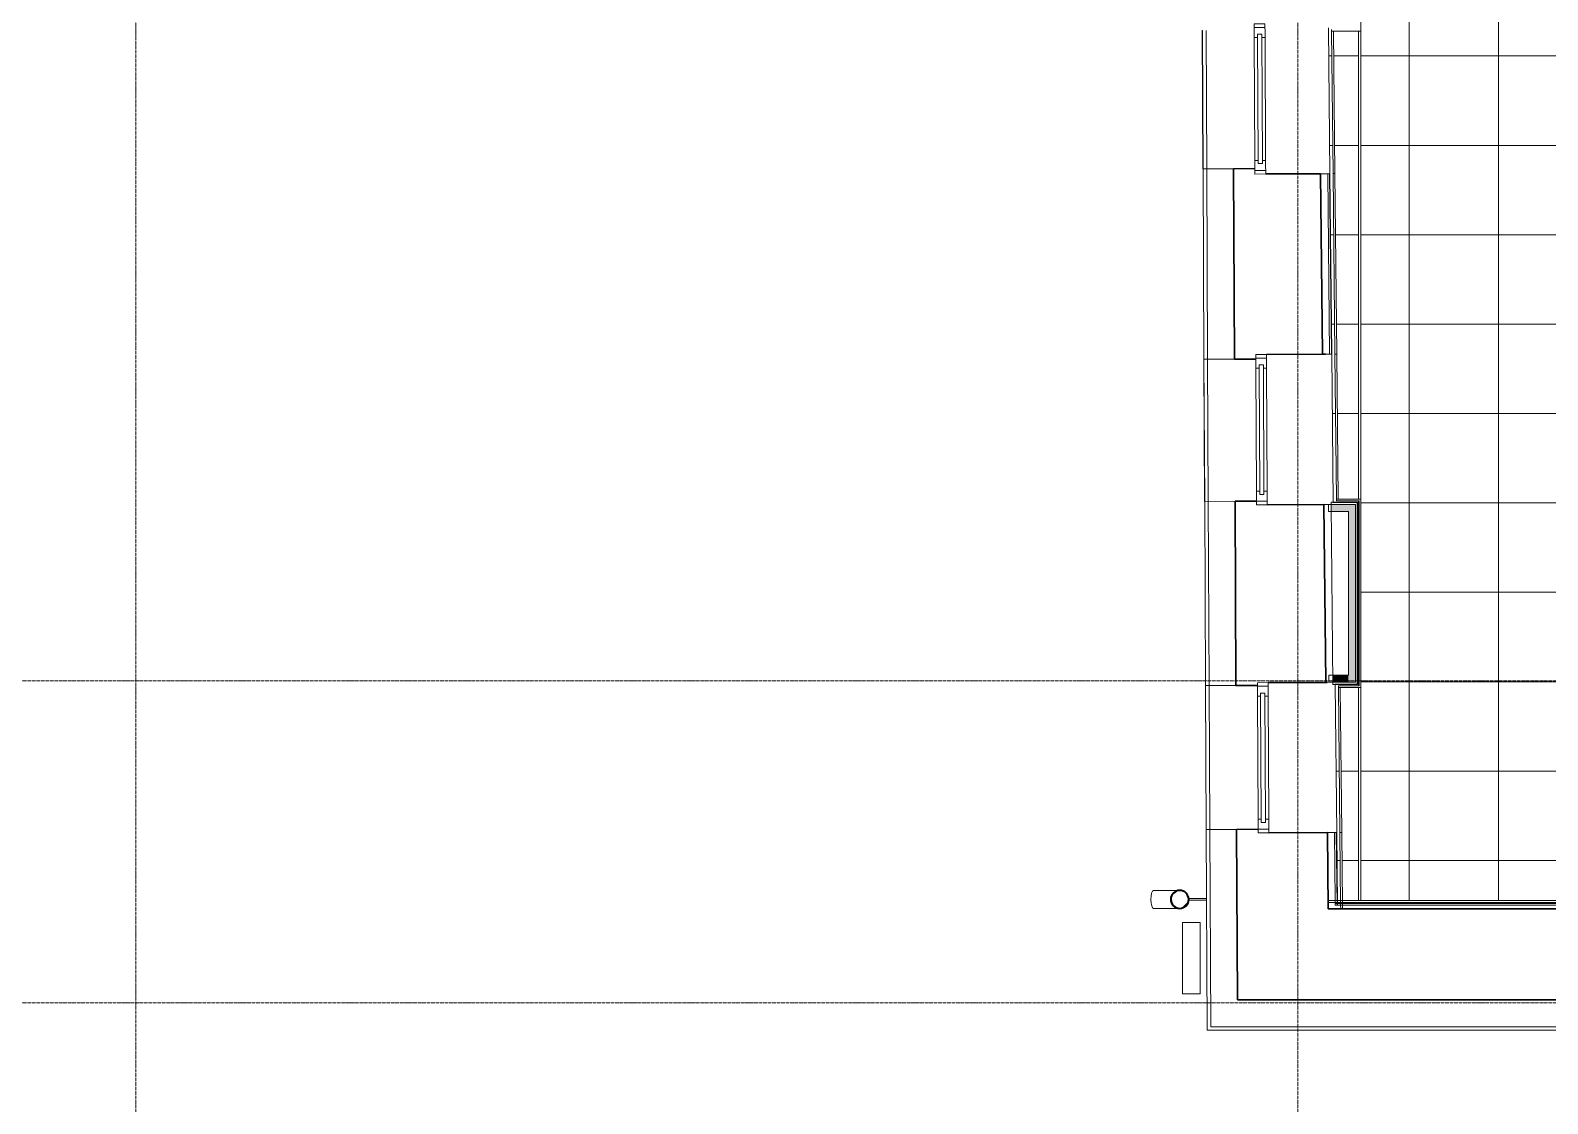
# Model space of a CAD drawing. Header units: millimetres. Extents: x -11798 to 72626, y -32713 to 44110.
# Drawn here: x -7091 to 1397, y -569 to 5434 of the extents above; entities that cross this region are included whole.
import ezdxf

# ---------------------------------------------------------------- set-up
doc = ezdxf.new("R2010")
doc.units = ezdxf.units.MM
doc.linetypes.add('ADSK_Линия сетки', pattern=[25, 20, -2.5, 0, -2.5])
for name, color, linetype, lineweight in [('_ Окна', 7, 'Continuous', 9), ('Обобщенные модели', 7, 'Continuous', 18), ('Окна', 7, 'Continuous', 9), ('Оси', 7, 'Continuous', 9), ('Перекрытие штриховка', 7, 'Continuous', 18), ('Стены внутренние', 7, 'Continuous', 18), ('Стены наружные', 7, 'Continuous', 18), ('Стены несущие', 7, 'Continuous', 30), ('Стены отделка', 7, 'Continuous', 30), ('Стены штриховка', 7, 'Continuous', 9)]:
    doc.layers.add(name, color=color, linetype=linetype, lineweight=lineweight)

# ---------------------------------------------------------------- blocks, each defined once
blk = doc.blocks.new('Водосток - Тип 1 _карниз больше 490мм_-5158525-План полов 3-го этажа')
at = {"layer": 'Обобщенные модели', "lineweight": 9}
h = blk.add_hatch(dxfattribs=at)
h.set_pattern_fill('FP_7', color=256, style=0, pattern_type=2)
h.set_pattern_definition([(314.728, (-451.3, -498.1), (106.568, 105.561), [])])
h.paths.add_polyline_path([(76.3, 171.1), (76.3, 148.9), (85.9, 128.8), (103.3, 115), (126.2, 110.3), (146.7, 115), (164.1, 128.8), (173.7, 148.9), (173.7, 171.1), (164.1, 191.2), (146.7, 205), (125, 210), (103.3, 205), (85.9, 191.2), (76.4, 171.3)])
at = {"layer": 'Обобщенные модели'}
for p, q in [((75, 306.2), (75, 263.6)), ((175, 263.6), (175, 306.2)), ((120, 109.1), (120, 10)), ((130, 10), (130, 109.1))]:
    blk.add_line(p, q, dxfattribs=at)
at = {"layer": 'Обобщенные модели', "flags": 128}
for points in [[(75, 173), (75, 174.3), (75, 177), (75, 179.8), (75, 182.9), (75, 186.2), (75, 189.7), (75, 193.4), (75, 197.2), (75, 201.3), (75, 205.5), (75, 209.9), (75, 214.4), (75, 219.1), (75, 224), (75, 229), (75, 234.1), (75, 239.3), (75, 244.6), (75, 250.1), (75, 255.6), (75, 261.3), (75, 263.6)], [(175, 263.6), (175, 258), (175, 252.4), (175, 246.9), (175, 241.5), (175, 236.2), (175, 231.1), (175, 226), (175, 221.1), (175, 216.4), (175, 211.8), (175, 207.3), (175, 203), (175, 198.9), (175, 194.9), (175, 191.2), (175, 187.6), (175, 184.3), (175, 181.1), (175, 178.1), (175, 175.4), (175, 173)]]:
    blk.add_lwpolyline(points, dxfattribs=at)
at = {"layer": 'Обобщенные модели'}
for start, end in [(90, 270), (270, 90)]:
    blk.add_arc((125, 160), 52, start, end, dxfattribs=at)
at = {"layer": 'Обобщенные модели', "lineweight": 40}
for start, end in [(90, 270), (270, 90)]:
    blk.add_arc((125, 160), 50, start, end, dxfattribs=at)
at = {"layer": 'Обобщенные модели'}
for start_param, end_param in [(4.712389, 6.283185), (3.141593, 4.712389)]:
    blk.add_ellipse((125, 306.2), major_axis=(-50, 0), ratio=0.309017, start_param=start_param, end_param=end_param, dxfattribs=at)
blk = doc.blocks.new('окна_rehau_однопольное_фрамуга_сверху - 800х2240 _нов_ ОК-41-6199555-План полов 3-го этажа')
at = {"layer": '_ Окна', "lineweight": 18}
for p, q in [((-344, 135), (-420, 135)), ((-420, 135), (-420, 75)), ((-362, 93), (-362, 117)), ((-362, 117), (-344, 117)), ((-362, 93), (-344, 93)), ((-344, 117), (-344, 135)), ((-344, 93), (-344, 75)), ((344, 135), (344, 117)), ((420, 135), (344, 135)), ((344, 117), (362, 117)), ((344, 93), (344, 75)), ((362, 93), (344, 93)), ((362, 117), (362, 93)), ((420, 75), (420, 135)), ((-420, 75), (-362, 75)), ((-344, 75), (-362, 75)), ((362, 75), (344, 75)), ((362, 75), (420, 75))]:
    blk.add_line(p, q, dxfattribs=at)
at = {"layer": '_ Окна'}
for p, q in [((-400, 75), (-400, 135)), ((-362, 93), (362, 93)), ((-344, 117), (344, 117)), ((400, 75), (400, 135))]:
    blk.add_line(p, q, dxfattribs=at)
at = {"layer": 'Окна'}
for p, q in [((-344, 135), (344, 135)), ((344, 75), (-344, 75))]:
    blk.add_line(p, q, dxfattribs=at)
blk = doc.blocks.new('окна_rehau_однопольное_фрамуга_сверху - 800х2240 _нов_ ОК-41-6199553-План полов 3-го этажа')
at = {"layer": '_ Окна', "lineweight": 18}
for p, q in [((-344, 135), (-420, 135)), ((-420, 135), (-420, 75)), ((-362, 93), (-362, 117)), ((-362, 117), (-344, 117)), ((-362, 93), (-344, 93)), ((-344, 117), (-344, 135)), ((-344, 93), (-344, 75)), ((344, 135), (344, 117)), ((420, 135), (344, 135)), ((344, 117), (362, 117)), ((344, 93), (344, 75)), ((362, 93), (344, 93)), ((362, 117), (362, 93)), ((420, 75), (420, 135)), ((-420, 75), (-362, 75)), ((-344, 75), (-362, 75)), ((362, 75), (344, 75)), ((362, 75), (420, 75))]:
    blk.add_line(p, q, dxfattribs=at)
at = {"layer": '_ Окна'}
for p, q in [((-400, 75), (-400, 135)), ((-362, 93), (362, 93)), ((-344, 117), (344, 117)), ((400, 75), (400, 135))]:
    blk.add_line(p, q, dxfattribs=at)
at = {"layer": 'Окна'}
for p, q in [((-344, 135), (344, 135)), ((344, 75), (-344, 75))]:
    blk.add_line(p, q, dxfattribs=at)
blk = doc.blocks.new('окна_rehau_однопольное_фрамуга_сверху - 800х2240 _нов_ ОК-41-6199551-План полов 3-го этажа')
at = {"layer": '_ Окна', "lineweight": 18}
for p, q in [((-344, 135), (-420, 135)), ((-420, 135), (-420, 75)), ((-362, 93), (-362, 117)), ((-362, 117), (-344, 117)), ((-362, 93), (-344, 93)), ((-344, 117), (-344, 135)), ((-344, 93), (-344, 75)), ((344, 135), (344, 117)), ((420, 135), (344, 135)), ((344, 117), (362, 117)), ((344, 93), (344, 75)), ((362, 93), (344, 93)), ((362, 117), (362, 93)), ((420, 75), (420, 135)), ((-420, 75), (-362, 75)), ((-344, 75), (-362, 75)), ((362, 75), (344, 75)), ((362, 75), (420, 75))]:
    blk.add_line(p, q, dxfattribs=at)
at = {"layer": '_ Окна'}
for p, q in [((-400, 75), (-400, 135)), ((-362, 93), (362, 93)), ((-344, 117), (344, 117)), ((400, 75), (400, 135))]:
    blk.add_line(p, q, dxfattribs=at)
at = {"layer": 'Окна'}
for p, q in [((-344, 135), (344, 135)), ((344, 75), (-344, 75))]:
    blk.add_line(p, q, dxfattribs=at)

msp = doc.modelspace()

# ---------------------------------------------------------------- hatches: boundary and pattern name
at = {"layer": 'Перекрытие штриховка', "lineweight": 9, "true_color": 0x787878}
h = msp.add_hatch(dxfattribs=at)
h.set_pattern_fill('FP_19', color=8, style=0, pattern_type=2)
h.set_pattern_definition([(270, (1122.2, 35290.47), (500, 3e-14), []), (0, (1122.2, 35290.47), (0, 500), [])])
h.paths.add_polyline_path([(4928.531, 551.098), (4926.531, 553.098), (4926.531, 551.098)])
h.paths.add_polyline_path([(221.103, 553.098), (239.105, 553.098), (239.074, 556.098), (221.073, 556.098)])
h.paths.add_polyline_path([(4893.531, 553.098), (4893.531, 556.098), (351.865, 556.098), (351.865, 553.098), (3974.858, 553.098)])
h.paths.add_polyline_path([(249.229, 553.098), (339.865, 553.098), (339.865, 556.098), (249.074, 556.098), (249.105, 553.098)])
h.paths.add_polyline_path([(4903.531, 553.098), (4926.531, 553.098), (4926.531, 939.308), (4938.531, 939.308), (4938.531, 989.308), (4978.531, 989.308), (4978.531, 999.308), (4988.531, 999.308), (4988.531, 1949.308), (4978.531, 1949.308), (4978.531, 1959.308), (4938.531, 1959.308), (4938.531, 2009.308), (4926.531, 2009.308), (4926.531, 5581.56), (4938.531, 5581.56), (4938.531, 5631.56), (4978.531, 5631.56), (4978.531, 5641.56), (4988.531, 5641.56), (4988.531, 6451.56), (4978.531, 6451.56), (4978.531, 6461.56), (4938.531, 6461.56), (4938.531, 6511.56), (4926.531, 6511.56), (4926.531, 8703.542), (4903.531, 8703.542), (4903.531, 6511.56), (4893.531, 6511.56), (4893.531, 8703.542), (1192.865, 8703.542), (1192.865, 7405), (1190.865, 7405), (1190.865, 7403), (351.865, 7403), (351.865, 566.098), (4893.531, 566.098), (4893.531, 939.308), (4903.531, 939.308), (4903.531, 556.098)])
h.paths.add_polyline_path([(220.969, 566.098), (238.97, 566.098), (226.665, 1767.654), (339.865, 1767.654), (339.865, 2802.499), (215.874, 2802.499), (188.743, 5439.534), (339.865, 5439.534), (339.865, 6467.445), (163.023, 6467.445), (153.34, 7403), (150.361, 7403), (160.229, 6459.445), (332.891, 6458.772), (332.891, 6457.445), (334.891, 6457.445), (334.891, 5449.534), (332.891, 5449.534), (332.887, 5447.534), (170.556, 5447.534), (197.955, 2794.499), (332.429, 2794.499), (332.429, 2792.499), (334.429, 2792.499), (334.429, 1777.654), (332.429, 1777.654), (332.429, 1775.654), (208.477, 1775.654), (219.227, 734.765)])
h.paths.add_polyline_path([(248.971, 566.098), (339.865, 566.098), (339.865, 1757.654), (236.665, 1757.654), (245.031, 947.584)])
h.paths.add_polyline_path([(4938.531, 989.308), (4453.531, 1829.353), (4488.172, 1849.353), (4973.172, 1009.308), (4963.89, 1003.949)])
h.paths.add_polyline_path([(4893.531, 2009.308), (4893.531, 5581.56), (4903.531, 5581.56), (4903.531, 2009.308)])
h.paths.add_polyline_path([(291.36, 2812.499), (339.865, 2812.499), (339.865, 5429.534), (198.743, 5429.534), (225.771, 2812.499)])
h.paths.add_polyline_path([(4938.531, 5631.56), (4523.531, 6350.362), (4558.172, 6370.362), (4973.172, 5651.56), (4963.89, 5646.201)])
h.paths.add_polyline_path([(172.92, 6477.445), (339.865, 6477.445), (339.865, 7403), (163.361, 7403), (167.573, 6995.182)])
h.paths.add_polyline_path([(149.556, 7403), (149.556, 7403.796), (148.34, 7405), (148.36, 7403)])
at = {"layer": 'Стены внутренние'}
for points in [[(322.429, 2742.499), (322.429, 2782.499), (186.08, 2782.324), (186.492, 2742.499), (322.422, 2742.499)], [(322.429, 1787.654), (322.422, 2742.499), (282.429, 2742.499), (282.429, 1787.654)], [(282.429, 1787.654), (282.429, 1827.654), (195.94, 1827.654), (196.346, 1788.362), (196.346, 1787.654)]]:
    msp.add_hatch(color=256, dxfattribs=at).paths.add_polyline_path(points)

# ---------------------------------------------------------------- linework, layer by layer
at = {"layer": 'Оси', "linetype": 'ADSK_Линия сетки'}
for p, q in [((-6500.435, -5665.072), (-6500.435, 44110.064)), ((-0.435, -5665.072), (-0.435, 43356.344)), ((-10997.814, 1795), (50648.093, 1795)), ((-10997.814, -5), (50648.093, -5))]:
    msp.add_line(p, q, dxfattribs=at)
at = {"layer": 'Стены внутренние'}
for p, q in [((196.975, 4632.397), (188.743, 5429.534)), ((198.743, 5429.534), (206.975, 4632.444)), ((339.865, 2812.499), (339.865, 5429.534)), ((351.865, 5429.534), (351.865, 2812.499)), ((126.965, 4633.064), (126.975, 4632.064)), ((215.77, 2812.499), (207.406, 3622.435)), ((217.406, 3622.482), (225.771, 2812.499)), ((339.865, 1767.433), (339.865, 2802.499)), ((146.07, 2783.134), (146.08, 2782.134)), ((235.031, 947.536), (226.665, 1757.654)), ((236.665, 1757.654), (245.031, 947.584)), ((339.865, 566.098), (339.865, 1757.654)), ((351.865, 1757.654), (351.865, 566.098)), ((165.02, 948.203), (165.031, 947.203)), ((339.865, 553.098), (339.865, 556.098)), ((351.865, 556.098), (351.865, 553.098))]:
    msp.add_line(p, q, dxfattribs=at)
at = {"layer": 'Стены наружные'}
for p, q in [((-533.94, 5433.93), (-534.94, 5433.925)), ((-531.254, 4658.934), (-534.94, 5433.925)), ((-530.254, 4658.939), (-533.94, 5433.93)), ((-513.94, 5434.025), (-510.255, 4659.034)), ((170.556, 5447.534), (178.975, 4632.311)), ((-530.254, 4658.939), (-531.254, 4658.934)), ((-526.139, 3583.338), (-525.139, 3583.343)), ((-522.409, 2798.955), (-526.139, 3583.338)), ((-525.19, 3593.951), (-521.409, 2798.96)), ((-505.19, 3594.046), (-501.409, 2799.055)), ((189.406, 3622.349), (197.955, 2794.499)), ((-521.409, 2798.96), (-522.409, 2798.955)), ((-517.487, 1763.967), (-516.487, 1763.971)), ((-513.683, 963.976), (-517.487, 1763.967)), ((-516.511, 1768.971), (-512.683, 963.98)), ((-496.511, 1769.066), (-492.683, 964.075)), ((208.477, 1775.654), (217.031, 947.45)), ((-512.683, 963.98), (-513.683, 963.976))]:
    msp.add_line(p, q, dxfattribs=at)
at = {"layer": 'Стены несущие'}
for p, q in [((-240.258, 4660.318), (-360.256, 4659.747)), ((-355.192, 3594.759), (-360.256, 4659.747)), ((126.975, 4632.064), (-180.116, 4630.603)), ((126.975, 4632.064), (137.395, 3623.102)), ((-355.192, 3594.759), (-235.193, 3595.33)), ((-175.313, 3620.615), (154.684, 3622.184)), ((154.679, 3623.184), (137.395, 3623.102)), ((154.684, 3622.184), (154.679, 3623.184)), ((-231.412, 2800.339), (-351.411, 2799.768)), ((-346.513, 1769.78), (-351.411, 2799.768)), ((146.08, 2782.134), (-171.318, 2780.624)), ((156.345, 1788.171), (146.08, 2782.134)), ((-166.586, 1785.636), (163.41, 1787.205)), ((163.405, 1788.205), (156.345, 1788.171)), ((163.41, 1787.205), (163.405, 1788.205)), ((-346.513, 1769.78), (-226.514, 1770.35)), ((-222.686, 965.359), (-342.685, 964.789)), ((-342.685, 964.789), (-338.149, 11.098)), ((165.031, 947.203), (-162.592, 945.645)), ((165.031, 947.203), (169.431, 521.098)), ((7118.134, 521.098), (169.431, 521.098)), ((-338.149, 11.098), (7678.134, 11.098))]:
    msp.add_line(p, q, dxfattribs=at)
at = {"layer": 'Стены отделка', "lineweight": 9}
for p, q in [((352.891, 5429.534), (352.891, 6477.445)), ((188.639, 5439.534), (188.743, 5429.534)), ((188.743, 5429.534), (352.891, 5429.534)), ((-360.256, 4659.747), (-530.254, 4658.939)), ((-530.254, 4658.939), (-525.19, 3593.951)), ((-505.19, 3594.046), (-510.255, 4659.034)), ((178.975, 4632.311), (126.975, 4632.064)), ((189.406, 3622.349), (178.975, 4632.311)), ((206.975, 4632.444), (196.975, 4632.397)), ((196.975, 4632.397), (207.406, 3622.435)), ((217.406, 3622.482), (206.975, 4632.444)), ((-525.19, 3593.951), (-355.192, 3594.759)), ((137.395, 3623.102), (137.405, 3622.102)), ((154.684, 3622.184), (189.406, 3622.349)), ((177.406, 3622.292), (177.395, 3623.292)), ((207.406, 3622.435), (217.406, 3622.482)), ((352.429, 2812.499), (215.77, 2812.499)), ((215.77, 2812.499), (215.874, 2802.499)), ((215.874, 2802.499), (342.429, 2802.499)), ((342.429, 2802.499), (342.429, 1767.654)), ((352.429, 1757.654), (352.429, 2812.499)), ((-351.411, 2799.768), (-521.409, 2798.96)), ((-521.409, 2798.96), (-516.511, 1768.971)), ((-496.511, 1769.066), (-501.409, 2799.055)), ((186.08, 2782.324), (146.08, 2782.134)), ((170.717, 2782.499), (170.717, 2742.499)), ((170.717, 2782.499), (322.429, 2782.499)), ((170.717, 2742.499), (282.429, 2742.499)), ((332.429, 2794.499), (185.955, 2794.499)), ((185.955, 2794.499), (186.079, 2782.499)), ((186.08, 2782.324), (196.477, 1775.654)), ((282.429, 2742.499), (282.429, 1827.654)), ((322.429, 1787.654), (322.429, 2782.499)), ((334.429, 1777.654), (334.429, 2792.499)), ((156.345, 1788.171), (156.356, 1787.171)), ((163.41, 1787.205), (196.356, 1787.362)), ((282.429, 1827.654), (172.429, 1827.654)), ((172.429, 1827.654), (172.429, 1787.654)), ((322.429, 1787.654), (172.429, 1787.654)), ((-516.511, 1768.971), (-346.513, 1769.78)), ((196.477, 1775.654), (332.429, 1775.654)), ((342.429, 1767.654), (226.561, 1767.654)), ((226.561, 1767.654), (226.665, 1757.654)), ((226.665, 1757.654), (352.429, 1757.654)), ((-342.685, 964.789), (-512.683, 963.98)), ((-512.683, 963.98), (-507.343, -158.902)), ((-487.438, -138.902), (-492.683, 964.075)), ((217.031, 947.45), (165.031, 947.203)), ((221.227, 541.098), (217.031, 947.45)), ((245.031, 947.584), (235.031, 947.536)), ((235.031, 947.536), (239.229, 541.098)), ((249.229, 541.098), (245.031, 947.584)), ((169.431, 521.098), (209.429, 521.511)), ((4893.531, 566.098), (208.969, 566.098)), ((208.969, 566.098), (209.227, 541.098)), ((209.072, 556.098), (4893.531, 556.098)), ((4893.531, 553.098), (209.103, 553.098)), ((209.429, 521.511), (209.433, 521.098)), ((221.227, 541.098), (249.229, 541.098)), ((249.229, 541.098), (4938.531, 541.098)), ((-546.279, 444.747), (-646.279, 444.747)), ((-646.279, 444.747), (-646.279, 44.747)), ((-546.279, 44.747), (-546.279, 444.747)), ((-646.279, 44.747), (-546.279, 44.747)), ((-507.343, -158.902), (7848.134, -158.902)), ((7828.134, -138.902), (-487.438, -138.902))]:
    msp.add_line(p, q, dxfattribs=at)
at = {"layer": 'Стены штриховка'}
for p, q in [((177.395, 3623.292), (166.975, 4632.254)), ((187.406, 3622.34), (176.975, 4632.302)), ((195.976, 2792.499), (195.955, 2794.499)), ((334.429, 2792.499), (195.976, 2792.499)), ((332.429, 1775.654), (332.429, 2794.499)), ((334.429, 2794.499), (332.429, 2794.499)), ((334.429, 2792.499), (334.429, 2794.499)), ((206.457, 1777.654), (334.429, 1777.654)), ((206.477, 1775.654), (206.457, 1777.654)), ((332.429, 1775.654), (334.429, 1775.654)), ((334.429, 1775.654), (334.429, 1777.654)), ((208.969, 566.098), (205.031, 947.393)), ((219.227, 541.098), (215.031, 947.441)), ((208.969, 566.098), (168.966, 566.098)), ((209.072, 556.098), (169.07, 556.098)), ((4893.531, 551.098), (209.124, 551.098)), ((209.227, 541.098), (221.227, 541.098)), ((239.229, 541.098), (239.435, 521.098)), ((249.229, 541.098), (249.436, 521.098))]:
    msp.add_line(p, q, dxfattribs=at)

# ---------------------------------------------------------------- block references
at = {"layer": 'Обобщенные модели', "rotation": 90.27247415019644}
msp.add_blockref('Водосток - Тип 1 _карниз больше 490мм_-5158525-План полов 3-го этажа', (-500.233, 448.933), dxfattribs=at)
at = {"layer": 'Окна', "rotation": 90.2724741501968}
for name, p in [('окна_rehau_однопольное_фрамуга_сверху - 800х2240 _нов_ ОК-41-6199555-План полов 3-го этажа', (-107.114, 5050.955)), ('окна_rehau_однопольное_фрамуга_сверху - 800х2240 _нов_ ОК-41-6199553-План полов 3-го этажа', (-98.316, 3200.976)), ('окна_rehau_однопольное_фрамуга_сверху - 800х2240 _нов_ ОК-41-6199551-План полов 3-го этажа', (-89.59, 1365.997))]:
    msp.add_blockref(name, p, dxfattribs=at)

doc.saveas('drawing.dxf')
